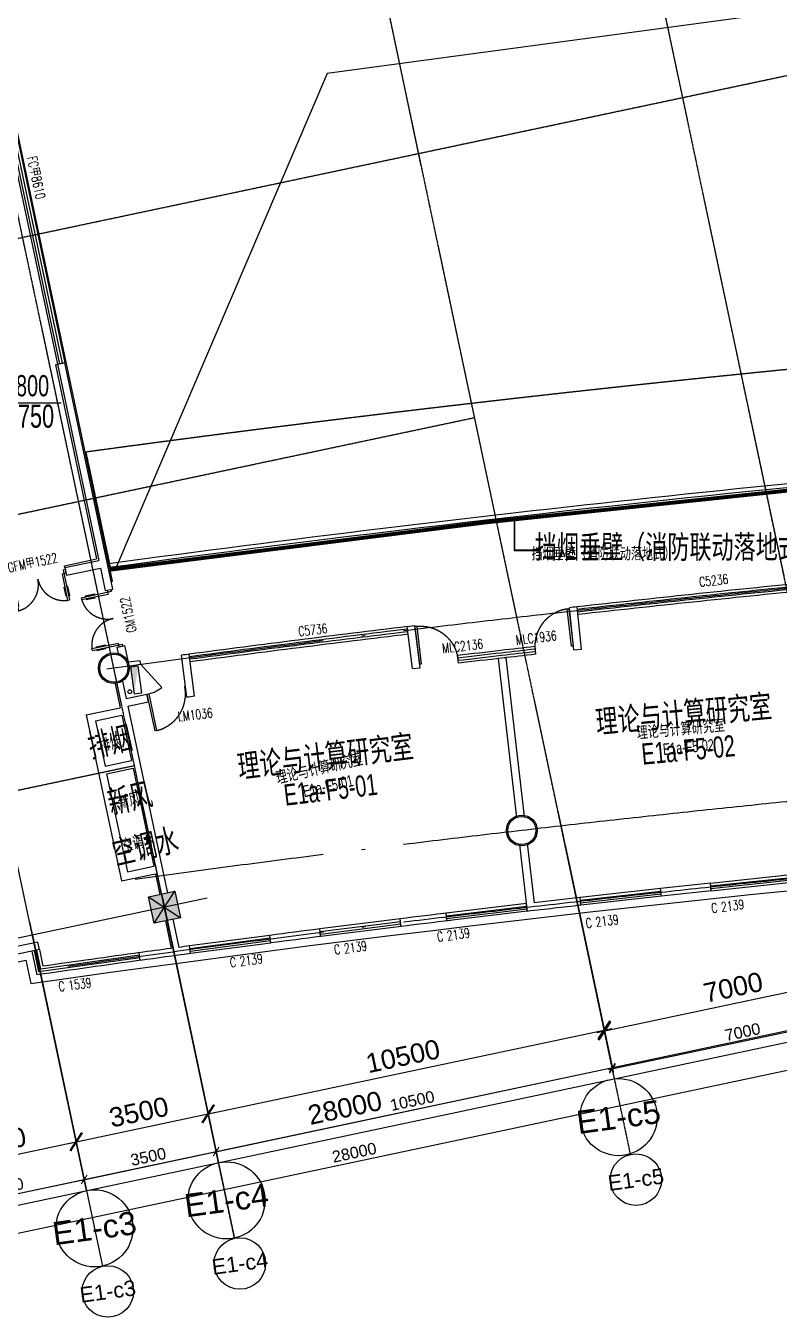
# Model space of a CAD drawing. Header units: millimetres. Extents: x -39175 to 150737, y -15023 to 140542.
# Drawn here: x 605 to 20145, y -13573 to 19912 of the extents above; entities that cross this region are included whole.
import ezdxf
from ezdxf.enums import TextEntityAlignment as Align

# ---------------------------------------------------------------- set-up
doc = ezdxf.new("R2010")
doc.units = ezdxf.units.MM
doc.header["$LTSCALE"] = 10
for name, pattern in [('DASH', [0.35, 0.25, -0.1]), ('E-RG-1F$0$$0$DOTE', [2.42, 2, -0.2, 0.02, -0.2]), ('E1-RI-5F$0$DASH', [0.35, 0.25, -0.1]), ('XRE2$0$HIDDEN', [0.375, 0.25, -0.125])]:
    doc.linetypes.add(name, pattern=pattern)
for name, color, linetype in [('A—墙体', 7, 'Continuous'), ('A—文字索引', 40, 'Continuous'), ('A—楼梯、电梯、栏杆', 50, 'Continuous'), ('A—轴线、尺寸', 1, 'Continuous'), ('A—门窗', 135, 'Continuous'), ('E1-RI-5F$0$$0$WINDOW_TEXT', 7, 'Continuous'), ('E1-RI-5F$0$A-A-建筑投影线', 53, 'E1-RI-5F$0$DASH'), ('E1-RI-5F$0$A-DOOR', 32, 'Continuous'), ('E1-RI-5F$0$A-SYMB-DOOR', 13, 'Continuous'), ('E1-RI-5F$0$A-SYMB-DOOR1', 4, 'Continuous'), ('I—平面—填充03(灰度)', 250, 'Continuous'), ('I—平面—文字', 40, 'Continuous'), ('I—平面—文字（放大1：100）', 40, 'XRE2$0$HIDDEN'), ('I—平面—标高', 40, 'Continuous'), ('I—平面—消防设施', 10, 'Continuous'), ('I—平面—装饰面层线', 192, 'Continuous'), ('I—平面—门', 22, 'Continuous'), ('I—平顶—消防设施', 10, 'Continuous'), ('轴线100', 1, 'Continuous')]:
    doc.layers.add(name, color=color, linetype=linetype)
doc.styles.add('ARIAL', font='arial.ttf')
doc.styles.add('E1-RI-5F$0$$0$SIMPLEX', font='simplex.shx', dxfattribs={"width": 0.7})
doc.styles.add('E1-RI-5F$0$$4$XD2008', font='SIMYOU.TTF', dxfattribs={"width": 0.7})
doc.styles.add('E1-RI-5F$0$ECADI-TXT', font='simplex.shx', dxfattribs={"bigfont": 'hztxt.shx'})
doc.styles.add('E1-RI-5F$0$Standard', font='arial.ttf')
doc.styles.add('XD2008', font='SIMYOU.TTF', dxfattribs={"width": 0.7, "height": 600})
doc.dimstyles.new('200', dxfattribs={"dimscale": 200, "dimtxt": 2.5, "dimasz": 2, "dimexe": 1, "dimexo": 1, "dimgap": 0.8, "dimtad": 1, "dimdec": 0, "dimdsep": 46, "dimtxsty": 'ARIAL', "dimblk1": 'ARCHTICK', "dimblk2": 'ARCHTICK', "dimsah": 1, "dimcen": -0.9, "dimdle": 1, "dimclrd": 256, "dimclre": 256, "dimclrt": 40, "dimaunit": 1, "dimadec": 0, "dimazin": 0, "dimtfac": 0.35, "dimtdec": 0, "dimtix": 1, "dimtmove": 2, "dimatfit": 3, "dimldrblk": 'ARCHTICK', "dimfxl": 0, "dimtvp": 0.8, "dimtolj": 1, "dimtzin": 0, "dimarcsym": 0})
doc.dimstyles.new('副本 100', dxfattribs={"dimscale": 100, "dimtxt": 2.5, "dimasz": 2, "dimexe": 1, "dimexo": 1, "dimgap": 0.8, "dimtad": 1, "dimdec": 0, "dimdsep": 46, "dimtxsty": 'ARIAL', "dimblk1": 'ARCHTICK', "dimblk2": 'ARCHTICK', "dimsah": 1, "dimcen": -0.9, "dimdle": 1, "dimclrd": 256, "dimclre": 256, "dimclrt": 40, "dimaunit": 1, "dimadec": 0, "dimazin": 0, "dimtfac": 0.35, "dimtdec": 0, "dimtix": 1, "dimtmove": 2, "dimatfit": 3, "dimldrblk": 'ARCHTICK', "dimfxl": 0, "dimtvp": 0.8, "dimtolj": 1, "dimtzin": 0, "dimarcsym": 0})

# ---------------------------------------------------------------- blocks, each defined once
blk = doc.blocks.new('E-COLS-F5')
at = {"layer": 'I—平面—填充03(灰度)'}
h = blk.add_hatch(color=18, dxfattribs=at)
edge = h.paths.add_edge_path()
edge.add_arc((11711802, -6203689), 400, 0, 360)
edge = h.paths.add_edge_path(flags=17)
edge.add_arc((11711802, -6203689), 365, 0, 360)
h = blk.add_hatch(color=18, dxfattribs=at)
edge = h.paths.add_edge_path()
edge.add_arc((11722383, -6207898), 400, 0, 360)
edge = h.paths.add_edge_path(flags=17)
edge.add_arc((11722383, -6207898), 365, 0, 360)
blk.add_hatch(color=18, dxfattribs=at).paths.add_polyline_path([(11712699, -6209618), (11713384, -6209473), (11713529, -6210158), (11712844, -6210303)])
at = {"layer": 'A—墙体'}
blk.add_lwpolyline([(11712699, -6209618), (11713384, -6209473), (11713529, -6210158), (11712844, -6210303)], close=True, dxfattribs=at)
for centre, radius in [((11711802, -6203689), 400), ((11711802, -6203689), 365), ((11722383, -6207898), 400), ((11722383, -6207898), 365)]:
    blk.add_circle(centre, radius, dxfattribs=at)
blk = doc.blocks.new('E1-RI-5F$0$$TCHSYS$WIN2D')
for p, q in [((-0.5, 0.5), (0.5, 0.5)), ((-0.5, 0.5), (-0.5, -0.5)), ((0.5, 0.5), (0.5, -0.5)), ((0.5, 0.1667), (-0.5, 0.1667)), ((0.5, -0.1667), (-0.5, -0.1667)), ((-0.5, -0.5), (0.5, -0.5))]:
    blk.add_line(p, q)
blk = doc.blocks.new('E1-RI-5F$0$$DORLIB2D$00000001')
for p, q in [((0.45, 0.975), (0.5, 0.975)), ((0.45, 0), (0.45, 0.975)), ((0.5, 0), (0.5, 0.975)), ((0.5, 0), (0.45, 0))]:
    blk.add_line(p, q)
at = {"layer": 'I—平面—门', "color": 8, "linetype": 'DASH', "ltscale": 20}
blk.add_arc((0.475, 0), 0.975, 91.4693, 180, dxfattribs=at)
blk = doc.blocks.new('E1-RI-5F$0$ECADI-TAG-DOOR')
blk = doc.blocks.new('E1-RI-5F$0$$0$ECADI-TAG-HGHT_国标_')
at = {"color": 1}
blk.add_line((-2.12, 2.12), (11.77, 2.12), dxfattribs=at)
at = {"color": 1, "const_width": 0.5}
blk.add_lwpolyline([(-2.12, 2.12), (0, 0), (2.12, 2.12)], dxfattribs=at)
at = {"color": 1}
blk.add_point((-1.48, 4.6), dxfattribs=at)
at = {"style": 'E1-RI-5F$0$$4$XD2008', "width": 0.7}
blk.add_attdef('FL', text='', height=3, dxfattribs=at).set_placement((-2.69, 2.97), align=Align.RIGHT)
for tag, p in [('F.F.L.', (2.28, 2.97)), ('T.O.S.', (2.28, -1.1))]:
    blk.add_attdef(tag, p, '', height=3, dxfattribs=at)
blk = doc.blocks.new('E1-RI-5F$0$$DDT_AUDIT_GENERATED_(0)')
at = {"style": 'E1-RI-5F$0$Standard'}
blk.add_text('$DDT_AUDIT_GENERATED_(0)', height=1, dxfattribs=at).set_placement((0, 0))
blk = doc.blocks.new('E1-RI-5F$0$XFX-BX')
blk.add_lwpolyline([(0, 0), (0, 200), (700, 200), (700, 0)], close=True)
blk.add_solid([(0, 0), (0, 0), (700, 0), (700, 200)])
blk = doc.blocks.new('E1-RI-5F$0$$0$DOOR-DOUBLEWING')
at = {"layer": 'I—平面—门'}
for p, q in [((-0.5, -0.033), (-0.5, 0.033)), ((-0.5, 0.033), (-0.467, 0.033)), ((-0.467, -0.5), (-0.467, 0.033)), ((0.467, -0.5), (0.467, 0.033)), ((0.5, 0.033), (0.467, 0.033)), ((0.5, -0.033), (0.5, 0.033)), ((-0.5, -0.033), (-0.433, -0.033)), ((-0.433, -0.5), (-0.433, -0.033)), ((0.5, -0.033), (0.433, -0.033)), ((0.433, -0.5), (0.433, -0.033)), ((-0.483, -0.425), (-0.483, -0.264)), ((-0.483, -0.264), (-0.467, -0.264)), ((-0.483, -0.425), (-0.467, -0.425)), ((-0.417, -0.264), (-0.433, -0.264)), ((-0.417, -0.425), (-0.433, -0.425)), ((-0.417, -0.425), (-0.417, -0.264)), ((0.417, -0.425), (0.417, -0.264)), ((0.417, -0.264), (0.433, -0.264)), ((0.417, -0.425), (0.433, -0.425)), ((0.483, -0.264), (0.467, -0.264)), ((0.483, -0.425), (0.467, -0.425)), ((0.483, -0.425), (0.483, -0.264)), ((-0.467, -0.5), (-0.433, -0.5)), ((0.467, -0.5), (0.433, -0.5))]:
    blk.add_line(p, q, dxfattribs=at)
at = {"layer": 'I—平面—门', "color": 8, "linetype": 'DASH', "ltscale": 20}
for centre, start, end in [((-0.467, -0.033), 274.096, 0), ((0.467, -0.033), 180, 265.904)]:
    blk.add_arc(centre, 0.467, start, end, dxfattribs=at)
at = {"layer": 'E1-RI-5F$0$$0$WINDOW_TEXT', "style": 'E1-RI-5F$0$$0$SIMPLEX', "flags": 9}
blk.add_attdef('A', text='', height=1, dxfattribs=at).set_placement((0, 1.5), align=Align.MIDDLE)
blk = doc.blocks.new('_ArchTick')
at = {"color": 0, "linetype": 'ByBlock', "const_width": 0.15}
blk.add_lwpolyline([(-0.5, -0.5), (0.5, 0.5)], dxfattribs=at)
blk = doc.blocks.new('*D4619')
at = {"layer": 'A—轴线、尺寸', "linetype": 'ByBlock', "lineweight": -2}
for p, q in [((704, -3326), (1952, -9221)), ((-3258, -4165), (-2010, -10060)), ((-2248, -9906), (2106, -8984))]:
    blk.add_line(p, q, dxfattribs=at)
at = {"layer": 'Defpoints', "color": 0, "linetype": 'ByBlock'}
for p in [(662, -3131), (-3300, -3969), (1910, -9025)]:
    blk.add_point(p, dxfattribs=at)
at = {"layer": 'A—轴线、尺寸', "linetype": 'ByBlock', "lineweight": -2, "xscale": 400, "yscale": 400, "zscale": 400}
for p, rotation in [((1910, -9025), 11.95264845900382), ((-2052, -9864), 191.9526484590038)]:
    blk.add_blockref('_ArchTick', p, dxfattribs=dict(at, rotation=rotation))
at = {"layer": 'A—轴线、尺寸', "color": 40, "linetype": 'ByBlock', "insert": (-157, -9038), "char_height": 500, "attachment_point": 5, "rotation": 11.9526, "style": 'ARIAL'}
blk.add_mtext('\\A1;4050', dxfattribs=at)
blk = doc.blocks.new('*D4620')
at = {"layer": 'A—轴线、尺寸', "linetype": 'ByBlock', "lineweight": -2}
for p, q in [((4128, -2601), (5376, -8496)), ((704, -3326), (1952, -9221)), ((1715, -9067), (5530, -8259))]:
    blk.add_line(p, q, dxfattribs=at)
at = {"layer": 'Defpoints', "color": 0, "linetype": 'ByBlock'}
for p in [(4087, -2406), (662, -3131), (5334, -8300)]:
    blk.add_point(p, dxfattribs=at)
at = {"layer": 'A—轴线、尺寸', "linetype": 'ByBlock', "lineweight": -2, "xscale": 400, "yscale": 400, "zscale": 400}
for p, rotation in [((5334, -8300), 11.95264845900382), ((1910, -9025), 191.9526484590038)]:
    blk.add_blockref('_ArchTick', p, dxfattribs=dict(at, rotation=rotation))
at = {"layer": 'A—轴线、尺寸', "color": 40, "linetype": 'ByBlock', "insert": (3536, -8256), "char_height": 500, "attachment_point": 5, "rotation": 11.9526, "style": 'ARIAL'}
blk.add_mtext('\\A1;3500', dxfattribs=at)
blk = doc.blocks.new('*D4644')
at = {"layer": 'A—轴线、尺寸', "linetype": 'ByBlock', "lineweight": -2}
for p, q in [((14466, -739), (15648, -6322)), ((4128, -2601), (5376, -8496)), ((5139, -8342), (15802, -6084))]:
    blk.add_line(p, q, dxfattribs=at)
at = {"layer": 'Defpoints', "color": 0, "linetype": 'ByBlock'}
for p in [(14425, -543), (4087, -2406), (15607, -6126)]:
    blk.add_point(p, dxfattribs=at)
at = {"layer": 'A—轴线、尺寸', "linetype": 'ByBlock', "lineweight": -2, "xscale": 400, "yscale": 400, "zscale": 400}
for p, rotation in [((15607, -6126), 11.95264845900382), ((5334, -8300), 191.9526484590038)]:
    blk.add_blockref('_ArchTick', p, dxfattribs=dict(at, rotation=rotation))
at = {"layer": 'A—轴线、尺寸', "color": 40, "linetype": 'ByBlock', "insert": (10385, -6807), "char_height": 500, "attachment_point": 5, "rotation": 11.9526, "style": 'ARIAL'}
blk.add_mtext('\\A1;10500', dxfattribs=at)
blk = doc.blocks.new('*D4690')
at = {"layer": 'A—轴线、尺寸', "linetype": 'ByBlock', "lineweight": -2}
for p, q in [((21360, 495), (22704, -5850)), ((-6248, -4287), (-4689, -11649)), ((-4927, -11495), (22858, -5613))]:
    blk.add_line(p, q, dxfattribs=at)
at = {"layer": 'Defpoints', "color": 0, "linetype": 'ByBlock'}
for p in [(21319, 690), (-6289, -4091), (22662, -5654)]:
    blk.add_point(p, dxfattribs=at)
at = {"layer": 'A—轴线、尺寸', "linetype": 'ByBlock', "lineweight": -2, "xscale": 400, "yscale": 400, "zscale": 400}
for p, rotation in [((22662, -5654), 11.95264845900382), ((-4731, -11453), 191.9526484590038)]:
    blk.add_blockref('_ArchTick', p, dxfattribs=dict(at, rotation=rotation))
at = {"layer": 'A—轴线、尺寸', "color": 40, "linetype": 'ByBlock', "insert": (8880, -8148), "char_height": 500, "attachment_point": 5, "rotation": 11.9526, "style": 'ARIAL'}
blk.add_mtext('\\A1;28000', dxfattribs=at)
blk = doc.blocks.new('*D4736')
at = {"layer": 'A—轴线、尺寸', "linetype": 'ByBlock', "lineweight": -2}
for p, q in [((21319, 690), (22502, -4898)), ((14406, -453), (15654, -6348)), ((15417, -6193), (22656, -4661))]:
    blk.add_line(p, q, dxfattribs=at)
at = {"layer": 'Defpoints', "color": 0, "linetype": 'ByBlock'}
for p in [(21278, 886), (14364, -257), (22460, -4702)]:
    blk.add_point(p, dxfattribs=at)
at = {"layer": 'A—轴线、尺寸', "linetype": 'ByBlock', "lineweight": -2, "xscale": 400, "yscale": 400, "zscale": 400}
for p, rotation in [((22460, -4702), 11.95264845900382), ((15612, -6152), 191.9526484590038)]:
    blk.add_blockref('_ArchTick', p, dxfattribs=dict(at, rotation=rotation))
at = {"layer": 'A—轴线、尺寸', "color": 40, "linetype": 'ByBlock', "insert": (18950, -5021), "char_height": 500, "attachment_point": 5, "rotation": 11.9526, "style": 'ARIAL'}
blk.add_mtext('\\A1;7000', dxfattribs=at)
blk = doc.blocks.new('*D4816')
at = {"layer": 'Defpoints', "color": 0}
for p in [(-254545, -1083), (-258507, -1922), (-253297, -6978)]:
    blk.add_point(p, dxfattribs=at)
at = {"layer": '轴线100', "lineweight": -2}
for p, q in [((-254524, -1181), (-253276, -7076)), ((-258486, -2020), (-257238, -7915)), ((-257357, -7838), (-253199, -6957))]:
    blk.add_line(p, q, dxfattribs=at)
at = {"layer": '轴线100', "lineweight": -2, "xscale": 200, "yscale": 200, "zscale": 200}
for p, rotation in [((-253297, -6978), 11.95264843837783), ((-257259, -7817), 191.9526484383778)]:
    blk.add_blockref('_ArchTick', p, dxfattribs=dict(at, rotation=rotation))
at = {"layer": '轴线100', "color": 40, "insert": (-255326, -7169), "char_height": 300, "attachment_point": 5, "rotation": 11.9526, "style": 'ARIAL'}
blk.add_mtext('\\A1;4050', dxfattribs=at)
blk = doc.blocks.new('*D4817')
at = {"layer": 'Defpoints', "color": 0}
for p in [(-251120, -359), (-254545, -1083), (-249873, -6253)]:
    blk.add_point(p, dxfattribs=at)
at = {"layer": '轴线100', "lineweight": -2}
for p, q in [((-251100, -456), (-249852, -6351)), ((-254524, -1181), (-253276, -7076)), ((-253394, -6999), (-249775, -6232))]:
    blk.add_line(p, q, dxfattribs=at)
at = {"layer": '轴线100', "lineweight": -2, "xscale": 200, "yscale": 200, "zscale": 200}
for p, rotation in [((-249873, -6253), 11.95264843837783), ((-253297, -6978), 191.9526484383778)]:
    blk.add_blockref('_ArchTick', p, dxfattribs=dict(at, rotation=rotation))
at = {"layer": '轴线100', "color": 40, "insert": (-251633, -6387), "char_height": 300, "attachment_point": 5, "rotation": 11.9526, "style": 'ARIAL'}
blk.add_mtext('\\A1;3500', dxfattribs=at)
blk = doc.blocks.new('*D4840')
at = {"layer": 'Defpoints', "color": 0}
for p in [(-240782, 1504), (-251120, -359), (-239600, -4079)]:
    blk.add_point(p, dxfattribs=at)
at = {"layer": '轴线100', "lineweight": -2}
for p, q in [((-240761, 1406), (-239579, -4176)), ((-251100, -456), (-249852, -6351)), ((-249970, -6274), (-239502, -4058))]:
    blk.add_line(p, q, dxfattribs=at)
at = {"layer": '轴线100', "lineweight": -2, "xscale": 200, "yscale": 200, "zscale": 200}
for p, rotation in [((-239600, -4079), 11.95264843837783), ((-249873, -6253), 191.9526484383778)]:
    blk.add_blockref('_ArchTick', p, dxfattribs=dict(at, rotation=rotation))
at = {"layer": '轴线100', "color": 40, "insert": (-244785, -4938), "char_height": 300, "attachment_point": 5, "rotation": 11.9526, "style": 'ARIAL'}
blk.add_mtext('\\A1;10500', dxfattribs=at)
blk = doc.blocks.new('*D4771')
at = {"layer": 'Defpoints', "color": 0}
for p in [(-233888, 2738), (-261496, -2044), (-232545, -3607)]:
    blk.add_point(p, dxfattribs=at)
at = {"layer": '轴线100', "lineweight": -2}
for p, q in [((-233867, 2640), (-232524, -3705)), ((-261476, -2142), (-259917, -9504)), ((-260036, -9427), (-232447, -3587))]:
    blk.add_line(p, q, dxfattribs=at)
at = {"layer": '轴线100', "lineweight": -2, "xscale": 200, "yscale": 200, "zscale": 200}
for p, rotation in [((-232545, -3607), 11.95264843837783), ((-259938, -9406), 191.9526484383778)]:
    blk.add_blockref('_ArchTick', p, dxfattribs=dict(at, rotation=rotation))
at = {"layer": '轴线100', "color": 40, "insert": (-246290, -6279), "char_height": 300, "attachment_point": 5, "rotation": 11.9526, "style": 'ARIAL'}
blk.add_mtext('\\A1;28000', dxfattribs=at)
blk = doc.blocks.new('*D4749')
at = {"layer": 'Defpoints', "color": 0}
for p in [(-233929, 2933), (-240843, 1790), (-232746, -2655)]:
    blk.add_point(p, dxfattribs=at)
at = {"layer": '轴线100', "lineweight": -2}
for p, q in [((-233909, 2835), (-232726, -2753)), ((-240822, 1692), (-239574, -4202)), ((-239693, -4125), (-232649, -2634))]:
    blk.add_line(p, q, dxfattribs=at)
at = {"layer": '轴线100', "lineweight": -2, "xscale": 200, "yscale": 200, "zscale": 200}
for p, rotation in [((-232746, -2655), 11.95264843837783), ((-239595, -4105), 191.9526484383778)]:
    blk.add_blockref('_ArchTick', p, dxfattribs=dict(at, rotation=rotation))
at = {"layer": '轴线100', "color": 40, "insert": (-236219, -3152), "char_height": 300, "attachment_point": 5, "rotation": 11.9526, "style": 'ARIAL'}
blk.add_mtext('\\A1;7000', dxfattribs=at)
blk = doc.blocks.new('A$C1C9D1350')
at = {"layer": '轴线100', "linetype": 'E-RG-1F$0$$0$DOTE'}
for p, q in [((-232275.6, -4879), (-253187.9, 93907)), ((-239123.9, -6328.8), (-260036.2, 92457.3)), ((-249396.2, -8503.3), (-270308.5, 90282.7)), ((-233519, 21970.9), (-272333.7, 13754.1)), ((-243183.1, 12769.9), (-270904.1, 6901.6)), ((-251990.2, 3750.4), (-269450.2, 54.2))]:
    blk.add_line(p, q, dxfattribs=at)
at = {"layer": '轴线100', "linetype": 'ByBlock'}
for p, q in [((-251265.4, 326.3), (-249396.2, -8503.3)), ((-254637.7, -643.2), (-252820.3, -9228.2))]:
    blk.add_line(p, q, dxfattribs=at)
for centre in [(-238985.8, -6981), (-249258.1, -9155.6), (-252682.3, -9880.4)]:
    blk.add_circle(centre, 666.7, dxfattribs=at)
at = {"layer": '轴线100', "color": 40, "style": 'ARIAL'}
for s, p in [('E1-c5', (-238986.4, -6978.2)), ('E1-c4', (-249258.7, -9152.8)), ('E1-c3', (-252682.8, -9877.6))]:
    blk.add_text(s, height=400, rotation=7.78334, dxfattribs=at).set_placement(p, align=Align.MIDDLE_CENTER)
at = {"layer": '轴线100'}
for base, p1, p2, picture, middle in [((-232544.9, -3607.2), (-261496.3, -2044), (-233888, 2737.6), '*D4771', (-246289.6, -6278.6)), ((-232746.5, -2654.9), (-240842.5, 1790), (-233929.4, 2933.3), '*D4749', (-236218.9, -3151.7)), ((-239600.2, -4078.6), (-251120.4, -358.5), (-240782, 1503.9), '*D4840', (-244784.7, -4937.8)), ((-249872.6, -6253.2), (-254544.5, -1083.4), (-251120.4, -358.5), '*D4817', (-251632.9, -6387.4)), ((-253296.7, -6978.1), (-258506.7, -1922.2), (-254544.5, -1083.4), '*D4816', (-255326.1, -7169.3))]:
    dim = blk.add_linear_dim(base=base, p1=p1, p2=p2, angle=11.95265, dimstyle='副本 100', override={"dimtxt": 3}, dxfattribs=at)
    dim.commit()
    dim.dimension.update_dxf_attribs({"geometry": picture, "text_midpoint": middle})

msp = doc.modelspace()

# ---------------------------------------------------------------- linework, layer by layer
at = {"layer": 'A—墙体'}
for p, q in [((1423.8, 11136), (2500.8, 6048.7)), ((2862.1, 5307.4), (1619.5, 11177.4)), ((1620.3, 5862.3), (2500.8, 6048.7)), ((1620.3, 5862.3), (1661.7, 5666.6)), ((1661.7, 5666.6), (2542.2, 5853)), ((2542.2, 5853), (2666.4, 5266)), ((2666.4, 5266), (2862.1, 5307.4)), ((14817.9, 3728.6), (14703.2, 4822.6)), ((15016.6, 3750.9), (14902, 4844.9)), ((10498.5, 4334.8), (10697.1, 4358.6)), ((10834.1, 3267.2), (10697.1, 4358.6)), ((10635.5, 3243.3), (10498.6, 4333.9)), ((2977.1, 3798.5), (3172.8, 3840)), ((3020.1, 3595.5), (2977.1, 3798.5)), ((3264.3, 3407.4), (3172.8, 3840)), ((14817.3, 3728.6), (15016.6, 3750.9)), ((14817.9, 3728.6), (15016.6, 3750.8)), ((3583.6, 3349.6), (3570.2, 3448.7)), ((4782.7, 2501.2), (4645.7, 3592.7)), ((4981, 2527.5), (4844, 3618.9)), ((12852.3, 3504.6), (13329.8, -616.8)), ((13051.4, 3527.6), (13528.7, -593.8)), ((10635.5, 3243.3), (10834.1, 3267.2)), ((2914, 2891.1), (3053.9, 2230.3)), ((3103.7, 2960.7), (3208.2, 2467.4)), ((3208.2, 2467.4), (3746.2, 2581.3)), ((3249.6, 2271.7), (3787.7, 2385.6)), ((3787.7, 2385.6), (3746.2, 2581.3)), ((2173.4, 2043.9), (3053.9, 2230.3)), ((2173.4, 2043.9), (3084.7, -2260.6)), ((2410.5, 1889.7), (3095.3, 2034.6)), ((3095.3, 2034.6), (3343.9, 860.6)), ((3249.6, 2271.7), (4277.2, -2582.5)), ((2410.5, 1889.7), (2659, 715.7)), ((2659, 715.7), (3343.9, 860.6)), ((2700.5, 520), (3385.3, 665)), ((2700.5, 520), (3238.9, -2023.5)), ((3385.3, 665), (3923.7, -1878.5)), ((13410.6, -1314.2), (13611.8, -3050.8)), ((13609.4, -1291.2), (13787.5, -2829.1)), ((3238.9, -2023.5), (3923.7, -1878.5)), ((3084.7, -2260.6), (3965.1, -2074.2)), ((3965.1, -2074.2), (4079, -2612.2)), ((18382.6, -2521), (18359.5, -2322.3)), ((17089.9, -2659.9), (17066.9, -2461.2)), ((13611.7, -3050.1), (13588.7, -2851.4)), ((15002.7, -2891.5), (14979.7, -2692.8)), ((4224, -3297.1), (4375.1, -4010.5)), ((4419.7, -3255.6), (4573.8, -3983.8)), ((10335.1, -3442.3), (10312.1, -3243.7)), ((11526.2, -3296.2), (11503.2, -3097.5)), ((6961.8, -3869), (6935.7, -3672.3)), ((8251.3, -3703.1), (8228.3, -3504.4)), ((915.7, -3844.8), (-5370, -5175.5)), ((915.7, -3844.8), (-5370, -5175.5)), ((957.2, -4040.5), (915.7, -3844.8)), ((957.2, -4040.5), (915.7, -3844.8)), ((4879.6, -4144.2), (4853.6, -3946)), ((957.2, -4040.5), (-7554.2, -5842.3)), ((957.2, -4040.5), (-7554.2, -5842.3)), ((3571.4, -4321.9), (3545.3, -4123.6))]:
    msp.add_line(p, q, dxfattribs=at)
for points in [[(1424.2, 11136.1), (1619.5, 11177.4)], [(13051.4, 3527.6), (12852.3, 3504.6)]]:
    msp.add_lwpolyline(points, dxfattribs=at)
at = {"layer": 'A—墙体', "color": 18}
msp.add_lwpolyline([(-4670.1, -11740.5), (22722.9, -5941.6)], dxfattribs=at)
at = {"layer": 'A—墙体'}
for centre, radius, start, end in [((69775.6, -487204.8), 495100, 96.363361, 96.386507), ((69775.2, -487204.8), 495100, 97.68464, 97.72036), ((69775.2, -487204.8), 495000, 97.68464, 97.720317), ((69775.2, -487204.8), 495100, 97.535917, 97.559063), ((69775.2, -487204.8), 494000, 97.536767, 97.559965), ((69737.7, -486690.4), 487085.4, 96.054868, 96.207792), ((69737.7, -486690.4), 486885.4, 96.054642, 96.207629), ((66682.5, -460193.9), 460213.3, 96.447645, 96.621941), ((69737.7, -486690.4), 487085.4, 96.454818, 96.595973), ((69737.7, -486690.4), 487085.4, 96.85476, 97.007681), ((69737.7, -486690.4), 486885.4, 96.854862, 97.007847), ((29545.1, -172631.6), 170465.3, 97.183701, 97.621812), ((69737.7, -486690.4), 487085.4, 97.711862, 97.810363), ((27581.9, -173158.6), 170732.2, 97.650063, 97.744801), ((69737.7, -486690.4), 486885.4, 97.254981, 97.407975), ((69737.7, -486690.4), 486885.4, 97.655132, 97.810496)]:
    msp.add_arc(centre, radius, start, end, dxfattribs=at)
at = {"layer": 'A—楼梯、电梯、栏杆'}
for radius, start, end in [(497600, 93.129622, 97.738198), (497700, 94.471842, 97.739046)]:
    msp.add_arc((69775.6, -487204.8), radius, start, end, dxfattribs=at)
at = {"layer": 'A—轴线、尺寸', "linetype": 'E-RG-1F$0$$0$DOTE', "ltscale": 500}
for p, q in [((22775.6, -6191.3), (2226.1, 90881.4)), ((15874.6, -7391.3), (-4622.1, 89431.7)), ((5602.2, -9566), (-14894.5, 87257.1)), ((2178.1, -10290.8), (-18318.6, 86532.3)), ((3423.8, 724.8), (-14036.1, -2971.3)), ((5311, -2708.8), (-13263.7, -6640.9))]:
    msp.add_line(p, q, dxfattribs=at)
at = {"layer": 'A—轴线、尺寸', "linetype": 'ByBlock'}
msp.add_line((4148.7, -2699.3), (5602.2, -9566), dxfattribs=at)
for centre in [(15979.3, -8385.8), (5809.4, -10544.3), (2385.3, -11269.1)]:
    msp.add_circle(centre, 1000, dxfattribs=at)
at = {"layer": 'A—轴线、尺寸', "linetype": 'E-RG-1F$0$$0$DOTE', "ltscale": 500}
for radius, start, end in [(495000, 90.129603, 97.787362), (489500, 90.131059, 97.78881), (487500, 90.131059, 98.027565)]:
    msp.add_arc((69775.6, -487204.4), radius, start, end, dxfattribs=at)
at = {"layer": 'A—门窗'}
for p, q in [((2850.4, 5509.5), (-339, 20575.5)), ((2821, 5503.3), (2850.4, 5509.5)), ((13803.1, 3815.2), (13825.8, 3616.5)), ((11825.9, 3383.8), (11802.5, 3583.1)), ((-7716.2, -6069.7), (606.3, -4314.6)), ((606.3, -4314.6), (734.8, -4921.5)), ((761.4, -4081.5), (891.7, -4697.1)), ((943.9, -4621.8), (826.6, -4067.7)), ((996.3, -4547.1), (891.8, -4053.9)), ((3562.2, -4251.7), (943.9, -4621.8)), ((957.1, -4040.1), (1048.6, -4472.6)), ((3553.5, -4185.6), (996.3, -4547.1)), ((3571.4, -4321.9), (3545.3, -4123.6))]:
    msp.add_line(p, q, dxfattribs=at)
msp.add_lwpolyline([(606.3, -4314.7), (734.8, -4921.5, -0.0343521), (67351.1, -10.8), (67609, 2894.8), (67409.5, 2912.4)], format="xyb", dxfattribs=at)
for centre, radius, start, end in [((69775.6, -487204.8), 495100, 95.669003, 96.363361), ((69775.6, -487204.8), 495033.3, 95.668961, 96.363413), ((69775.6, -487204.8), 494966.7, 95.668918, 96.363464), ((69775.6, -487204.8), 494900, 95.668876, 96.363515), ((69775.2, -487204.8), 495100, 96.876319, 97.535917), ((69775.2, -487204.8), 495033.3, 96.876282, 97.535969), ((69775.2, -487204.8), 494966.7, 96.876245, 97.53602), ((69775.2, -487204.8), 494900, 96.876207, 97.536071), ((69775.6, -487204.8), 494200, 96.605207, 96.73671), ((69775.6, -487204.8), 494200, 96.503203, 96.605207), ((69775.6, -487204.8), 494133.3, 96.503203, 96.605207), ((69775.6, -487204.8), 494133.3, 96.605207, 96.736713), ((69775.6, -487204.8), 494066.7, 96.605207, 96.736716), ((69775.6, -487204.8), 494000, 96.605207, 96.73672), ((69775.6, -487204.8), 494066.7, 96.503203, 96.605207), ((69775.6, -487204.8), 494000, 96.503203, 96.605207), ((69737.7, -486690.4), 486885.4, 97.808115, 98.128913), ((69737.7, -486690.4), 487085.4, 97.807983, 98.106907)]:
    msp.add_arc(centre, radius, start, end, dxfattribs=at)
at = {"layer": 'Defpoints'}
for p, q in [((3785.6, -2674.4), (4615.3, -3214.2)), ((3930.5, -3359.2), (4470.4, -2529.4))]:
    msp.add_line(p, q, dxfattribs=at)
at = {"layer": 'E1-RI-5F$0$A-A-建筑投影线'}
msp.add_line((2161.7, 8858.5), (2795.1, 5866.5), dxfattribs=at)
at = {"layer": 'I—平面—文字', "linetype": 'ByBlock'}
msp.add_lwpolyline([(13280.1, 7090.8), (13280.1, 6327.5), (13930.1, 6327.5)], dxfattribs=at)
at = {"layer": 'I—平面—文字（放大1：100）', "linetype": 'ByBlock'}
msp.add_lwpolyline([(13272.5, 7071.9), (13272.5, 6308.6), (13922.4, 6308.6)], dxfattribs=at)
at = {"layer": 'I—平面—消防设施'}
msp.add_circle((3304, 2645.1), 50, dxfattribs=at)
at = {"layer": 'I—平面—装饰面层线'}
for p, q in [((1374.9, 11125.6), (1424.2, 11136.1)), ((1374.9, 11125.6), (2441.5, 6087.2)), ((1609.9, 5911.2), (2441.5, 6087.2)), ((1620.3, 5862.3), (1609.9, 5911.2))]:
    msp.add_line(p, q, dxfattribs=at)
at = {"layer": 'I—平面—门'}
msp.add_line((4136, 2753.2), (3583.6, 3349.6), dxfattribs=at)
at = {"layer": 'I—平面—门', "color": 8}
msp.add_lwpolyline([(61027.2, 25764.8), (8424.7, 18679.9), (2957, 5888.5)], dxfattribs=at)
at = {"layer": 'I—平面—门', "color": 8, "linetype": 'DASH'}
msp.add_arc((69775.6, -487204.8), 500650, 92.910788, 97.761637, dxfattribs=at)
at = {"layer": 'I—平面—门'}
msp.add_arc((3544.9, 3559.8), 1000, 284.49209, 306.23338, dxfattribs=at)
at = {"layer": 'I—平顶—消防设施', "linetype": 'DASH', "const_width": 100}
msp.add_lwpolyline([(2777.1, 5807.2), (12544.4, 7037.2), (22918, 8128.4), (33312.1, 9001.8), (44509.8, 9697.8), (54123, 10093.5), (61954.3, 10276.4), (61954.3, 26218.1)], dxfattribs=at)

# ---------------------------------------------------------------- block references
at = {"layer": 'A—墙体'}
for name, p in [('E-COLS-F5', (-11708913.6, 6206944.1)), ('E1-RI-5F$0$$DDT_AUDIT_GENERATED_(0)', (2415.6, -1396.5))]:
    msp.add_blockref(name, p, dxfattribs=at)
at = {"layer": 'A—门窗', "yscale": 200}
for p, xscale, zscale, rotation in [((621.1, 15412.6), 8699.999992828672, -8699.999992828672, 281.9526484753181), ((19414.5, -2313), 2099.999999999942, 2100, 186.0064970598969), ((16035.3, -2676.8), 2099.999999999055, 2100, 186.3630036102283), ((12557.9, -3074.4), 2099.999999999356, 2100, 186.8263985649991), ((9282.8, -3474.1), 2100.00000000008, 2100, 187.1568343988625), ((5907.7, -3908.3), 2099.999999999564, 2100, 187.4872702327631)]:
    msp.add_blockref('E1-RI-5F$0$$TCHSYS$WIN2D', p, dxfattribs=dict(at, xscale=xscale, zscale=zscale, rotation=rotation))
at = {"layer": 'E1-RI-5F$0$A-DOOR', "yscale": 1499.999999999069, "zscale": 1499.999999999085}
for p, xscale, rotation in [((906.4, 5613.2), 1499.999999999729, 11.95264847747872), ((2919.6, 4553), 1499.99999999901, 281.9526484775209)]:
    msp.add_blockref('E1-RI-5F$0$$0$DOOR-DOUBLEWING', p, dxfattribs=dict(at, xscale=xscale, rotation=rotation))
at = {"layer": 'E1-RI-5F$0$A-SYMB-DOOR'}
ref = msp.add_blockref('E1-RI-5F$0$ECADI-TAG-DOOR', (18882.4, -3765.9), dxfattribs=dict(at, xscale=100.0000000026029, yscale=100.0000000018626, zscale=100.0000000022703, rotation=7.696382829438973))
ref.add_attrib('门窗主编号1', 'C', dxfattribs={"height": 250, "rotation": 7.69638, "style": 'E1-RI-5F$0$ECADI-TXT', "width": 0.7}).set_placement((18557, -3074.8), align=Align.RIGHT)
ref.add_attrib('门窗主编号2', '2139', (18655.6, -3065.7, 333.3), dxfattribs={"height": 250, "rotation": 7.69638, "style": 'E1-RI-5F$0$ECADI-TXT', "width": 0.7})
ref = msp.add_blockref('E1-RI-5F$0$ECADI-TAG-DOOR', (15625.8, -4157.5), dxfattribs=dict(at, xscale=100.0000000026029, yscale=100.0000000018626, zscale=100.0000000022703, rotation=7.696382829438973))
ref.add_attrib('门窗主编号1', 'C', dxfattribs={"height": 250, "rotation": 7.69638, "style": 'E1-RI-5F$0$ECADI-TXT', "width": 0.7}).set_placement((15300.4, -3466.5), align=Align.RIGHT)
ref.add_attrib('门窗主编号2', '2139', (15399, -3457.4, 333.3), dxfattribs={"height": 250, "rotation": 7.69638, "style": 'E1-RI-5F$0$ECADI-TXT', "width": 0.7})
ref = msp.add_blockref('E1-RI-5F$0$ECADI-TAG-DOOR', (11769.4, -4507), dxfattribs=dict(at, xscale=100.0000000026029, yscale=100.0000000018626, zscale=100.0000000022703, rotation=7.696382829438973))
ref.add_attrib('门窗主编号1', 'C', dxfattribs={"height": 250, "rotation": 7.69638, "style": 'E1-RI-5F$0$ECADI-TXT', "width": 0.7}).set_placement((11443.9, -3815.9), align=Align.RIGHT)
ref.add_attrib('门窗主编号2', '2139', (11542.5, -3806.9, 333.3), dxfattribs={"height": 250, "rotation": 7.69638, "style": 'E1-RI-5F$0$ECADI-TXT', "width": 0.7})
ref = msp.add_blockref('E1-RI-5F$0$ECADI-TAG-DOOR', (9100, -4843.3), dxfattribs=dict(at, xscale=100.0000000026029, yscale=100.0000000018626, zscale=100.0000000022703, rotation=7.696382829438973))
ref.add_attrib('门窗主编号1', 'C', dxfattribs={"height": 250, "rotation": 7.69638, "style": 'E1-RI-5F$0$ECADI-TXT', "width": 0.7}).set_placement((8774.6, -4152.2), align=Align.RIGHT)
ref.add_attrib('门窗主编号2', '2139', (8873.2, -4143.1, 333.3), dxfattribs={"height": 250, "rotation": 7.69638, "style": 'E1-RI-5F$0$ECADI-TXT', "width": 0.7})
ref = msp.add_blockref('E1-RI-5F$0$ECADI-TAG-DOOR', (6397.7, -5174.8), dxfattribs=dict(at, xscale=100.0000000026029, yscale=100.0000000018626, zscale=100.0000000022703, rotation=7.696382829438973))
ref.add_attrib('门窗主编号1', 'C', dxfattribs={"height": 250, "rotation": 7.69638, "style": 'E1-RI-5F$0$ECADI-TXT', "width": 0.7}).set_placement((6072.2, -4483.7), align=Align.RIGHT)
ref.add_attrib('门窗主编号2', '2139', (6170.8, -4474.6, 333.3), dxfattribs={"height": 250, "rotation": 7.69638, "style": 'E1-RI-5F$0$ECADI-TXT', "width": 0.7})
ref = msp.add_blockref('E1-RI-5F$0$ECADI-TAG-DOOR', (1952.7, -5798.3), dxfattribs=dict(at, xscale=100.0000000026029, yscale=100.0000000018626, zscale=100.0000000022703, rotation=7.696382829438973))
ref.add_attrib('门窗主编号1', 'C', dxfattribs={"height": 250, "rotation": 7.69638, "style": 'E1-RI-5F$0$ECADI-TXT', "width": 0.7}).set_placement((1627.2, -5107.2), align=Align.RIGHT)
ref.add_attrib('门窗主编号2', '1539', (1725.8, -5098.1, 333.3), dxfattribs={"height": 250, "rotation": 7.69638, "style": 'E1-RI-5F$0$ECADI-TXT', "width": 0.7})
at = {"layer": 'E1-RI-5F$0$A-SYMB-DOOR1'}
ref = msp.add_blockref('E1-RI-5F$0$ECADI-TAG-DOOR', (207.7, 15022.4), dxfattribs=dict(at, xscale=100.0000000025105, yscale=100.0000000018626, zscale=100.0000000022704, rotation=282.0629955412199))
ref.add_attrib('门窗主编号1', 'FC甲8610', dxfattribs={"layer": 'E1-RI-5F$0$A-SYMB-DOOR', "height": 250, "rotation": 282.063, "style": 'E1-RI-5F$0$ECADI-TXT', "width": 0.7}).set_placement((872, 15399.5), align=Align.RIGHT)
ref = msp.add_blockref('E1-RI-5F$0$ECADI-TAG-DOOR', (1822.3, 5342), dxfattribs=dict(at, xscale=100.0000000025105, yscale=100.0000000018626, zscale=100.0000000022703, rotation=12.06299554121993))
ref.add_attrib('门窗主编号1', 'GFM甲1522', dxfattribs={"layer": 'E1-RI-5F$0$A-SYMB-DOOR', "height": 250, "rotation": 12.063, "style": 'E1-RI-5F$0$ECADI-TXT', "width": 0.7}).set_placement((1445.1, 6006.3), align=Align.RIGHT)
ref = msp.add_blockref('E1-RI-5F$0$ECADI-TAG-DOOR', (19148.2, 4750.9), dxfattribs=dict(at, xscale=100.0000000019059, yscale=100.0000000018626, zscale=100.0000000022703, rotation=6.543582241007295))
ref.add_attrib('门窗主编号1', 'C5236', dxfattribs={"layer": 'E1-RI-5F$0$A-SYMB-DOOR', "height": 250, "rotation": 6.54358, "style": 'E1-RI-5F$0$ECADI-TXT', "width": 0.7}).set_placement((18836.7, 5448.4), align=Align.RIGHT)
ref = msp.add_blockref('E1-RI-5F$0$ECADI-TAG-DOOR', (3950, 5501.3), dxfattribs=dict(at, xscale=100.0000000025105, yscale=100.0000000018626, zscale=100.0000000022704, rotation=102.0629955412199))
ref.add_attrib('门窗主编号1', 'GM1522', dxfattribs={"layer": 'E1-RI-5F$0$A-SYMB-DOOR', "height": 250, "rotation": 102.063, "style": 'E1-RI-5F$0$ECADI-TXT', "width": 0.7}).set_placement((3285.7, 5124.2), align=Align.RIGHT)
ref = msp.add_blockref('E1-RI-5F$0$ECADI-TAG-DOOR', (8750.9, 3470.8), dxfattribs=dict(at, xscale=100.0000000019059, yscale=100.0000000018626, zscale=100.0000000022703, rotation=6.543582241007295))
ref.add_attrib('门窗主编号1', 'C5736', dxfattribs={"layer": 'E1-RI-5F$0$A-SYMB-DOOR', "height": 250, "rotation": 6.54358, "style": 'E1-RI-5F$0$ECADI-TXT', "width": 0.7}).set_placement((8439.4, 4168.3), align=Align.RIGHT)
ref = msp.add_blockref('E1-RI-5F$0$ECADI-TAG-DOOR', (14696.9, 3283.8), dxfattribs=dict(at, xscale=100.0000000019059, yscale=100.0000000018626, zscale=100.0000000022703, rotation=6.543582241007295))
ref.add_attrib('门窗主编号1', 'MLC1936', dxfattribs={"layer": 'E1-RI-5F$0$A-SYMB-DOOR', "height": 250, "rotation": 6.54358, "style": 'E1-RI-5F$0$ECADI-TXT', "width": 0.7}).set_placement((14385.4, 3981.3), align=Align.RIGHT)
ref = msp.add_blockref('E1-RI-5F$0$ECADI-TAG-DOOR', (12788.4, 3068.3), dxfattribs=dict(at, xscale=100.0000000019059, yscale=100.0000000018626, zscale=100.0000000022703, rotation=6.543582241007295))
ref.add_attrib('门窗主编号1', 'MLC2136', dxfattribs={"layer": 'E1-RI-5F$0$A-SYMB-DOOR', "height": 250, "rotation": 6.54358, "style": 'E1-RI-5F$0$ECADI-TXT', "width": 0.7}).set_placement((12476.9, 3765.8), align=Align.RIGHT)
ref = msp.add_blockref('E1-RI-5F$0$ECADI-TAG-DOOR', (5775.9, 1280.1), dxfattribs=dict(at, xscale=100.0000000019059, yscale=100.0000000018626, zscale=100.0000000022703, rotation=6.543582241007295))
ref.add_attrib('门窗主编号1', 'LM1036', dxfattribs={"layer": 'E1-RI-5F$0$A-SYMB-DOOR', "height": 250, "rotation": 6.54358, "style": 'E1-RI-5F$0$ECADI-TXT', "width": 0.7}).set_placement((5464.4, 1977.6), align=Align.RIGHT)
at = {"layer": 'I—平面—标高'}
ref = msp.add_blockref('E1-RI-5F$0$$0$ECADI-TAG-HGHT_国标_', (-835.7, 9712.3), dxfattribs=dict(at, xscale=200, yscale=200, zscale=199.9999999997809))
ref.add_attrib('F.F.L.', '18.800', (-365.8, 10305.8), dxfattribs={"layer": '0', "height": 550, "style": 'E1-RI-5F$0$$4$XD2008', "width": 0.7})
ref.add_attrib('T.O.S.', '18.750', (-379, 9491.4), dxfattribs={"layer": '0', "height": 600, "style": 'E1-RI-5F$0$$4$XD2008', "width": 0.7})
at = {"layer": 'I—平面—消防设施', "xscale": -1, "rotation": 277.154063138572}
msp.add_blockref('E1-RI-5F$0$XFX-BX', (3411.1, 2587.6), dxfattribs=at)
at = {"layer": 'I—平面—门', "yscale": 1000}
for p, xscale, zscale, rotation in [((14311.3, 3772), 1000.000000000487, -1000, 6.445222731837784), ((11317.6, 3425.3), -1000.000000000809, 1000, 6.771459447293084), ((11317.6, 3425.3), -1000.000000000809, 1000, 6.771459447293084), ((4235.4, 2684.8), 1000.000000000306, -1000.000000000005, 191.9526484762365)]:
    msp.add_blockref('E1-RI-5F$0$$DORLIB2D$00000001', p, dxfattribs=dict(at, xscale=xscale, zscale=zscale, rotation=rotation))
at = {"layer": '轴线100'}
msp.add_blockref('A$C1C9D1350', (255414.1, -3026), dxfattribs=at)

# ---------------------------------------------------------------- texts
at = {"layer": 'A—文字索引', "style": 'ARIAL'}
for s, p in [('E1-c5', (15978.4, -8381.6)), ('E1-c4', (5808.5, -10540.1)), ('E1-c3', (2384.4, -11264.9))]:
    msp.add_text(s, height=600, rotation=7.78334, dxfattribs=at).set_placement(p, align=Align.MIDDLE_CENTER)
at = {"layer": 'I—平面—文字', "linetype": 'ByBlock', "style": 'XD2008', "width": 0.7}
for s, height, rotation, p in [(' 挡烟垂壁（消防联动落地式）', 600, 360, (13650.7, 6100.4)), ('理论与计算研究室', 600, 5.34676, (15412.9, 1562.1, 0)), ('排烟', 600, 12.92627, (2293.1, 930.3, 0)), ('理论与计算研究室', 600, 6.85021, (6132.8, 404, 0)), ('E1a-F5-02', 550, 5.34676, (16601.1, 750.6)), ('E1a-F5-01', 550, 6.85021, (7334.5, -312.1)), ('新风', 600, 12.92627, (2807.7, -534.9, 0)), ('空调水', 600, 12.92627, (2931.4, -1842.8, 0))]:
    msp.add_text(s, height=height, rotation=rotation, dxfattribs=at).set_placement(p)
at = {"layer": 'I—平面—文字（放大1：100）', "linetype": 'ByBlock', "style": 'XD2008', "width": 0.7}
for s, rotation, p in [(' 挡烟垂壁（消防联动落地式）', 360, (13643.1, 6081.5)), ('理论与计算研究室', 5.34676, (16463.3, 1430.5, 0)), ('排烟', 12.92627, (2547.1, 1096.5, 0)), ('E1a-F5-02', 5.34676, (17143, 1000.1)), ('理论与计算研究室', 12.92627, (7134, 263.2, 0)), ('E1a-F5-01', 12.92627, (7827.2, -93)), ('新风', 12.92627, (3030.8, -377.1, 0)), ('空调水', 12.92627, (3127.1, -1497.1, 0))]:
    msp.add_text(s, height=300, rotation=rotation, dxfattribs=at).set_placement(p)

# ---------------------------------------------------------------- dimensions: what is measured, and where the dimension line sits
at = {"layer": 'A—轴线、尺寸', "linetype": 'ByBlock'}
for base, p1, p2, picture, middle in [((22662.1, -5654.5), (-6289.4, -4091.2), (21318.9, 690.4), '*D4690', (8879.6, -8147.6)), ((22460.5, -4702.2), (14364.4, -257.3), (21277.5, 886), '*D4736', (18950.4, -5020.8)), ((15606.7, -6125.9), (4086.5, -2405.8), (14425, -543.3), '*D4644', (10384.6, -6806.9)), ((5334.4, -8300.4), (662.4, -3130.7), (4086.5, -2405.8), '*D4620', (3536.3, -8256.4)), ((1910.3, -9025.3), (-3299.8, -3969.4), (662.4, -3130.7), '*D4619', (-156.8, -9038.4))]:
    dim = msp.add_linear_dim(base=base, p1=p1, p2=p2, angle=11.95265, dimstyle='200', dxfattribs=at)
    dim.commit()
    dim.dimension.update_dxf_attribs({"geometry": picture, "text_midpoint": middle})

doc.saveas('drawing.dxf')
